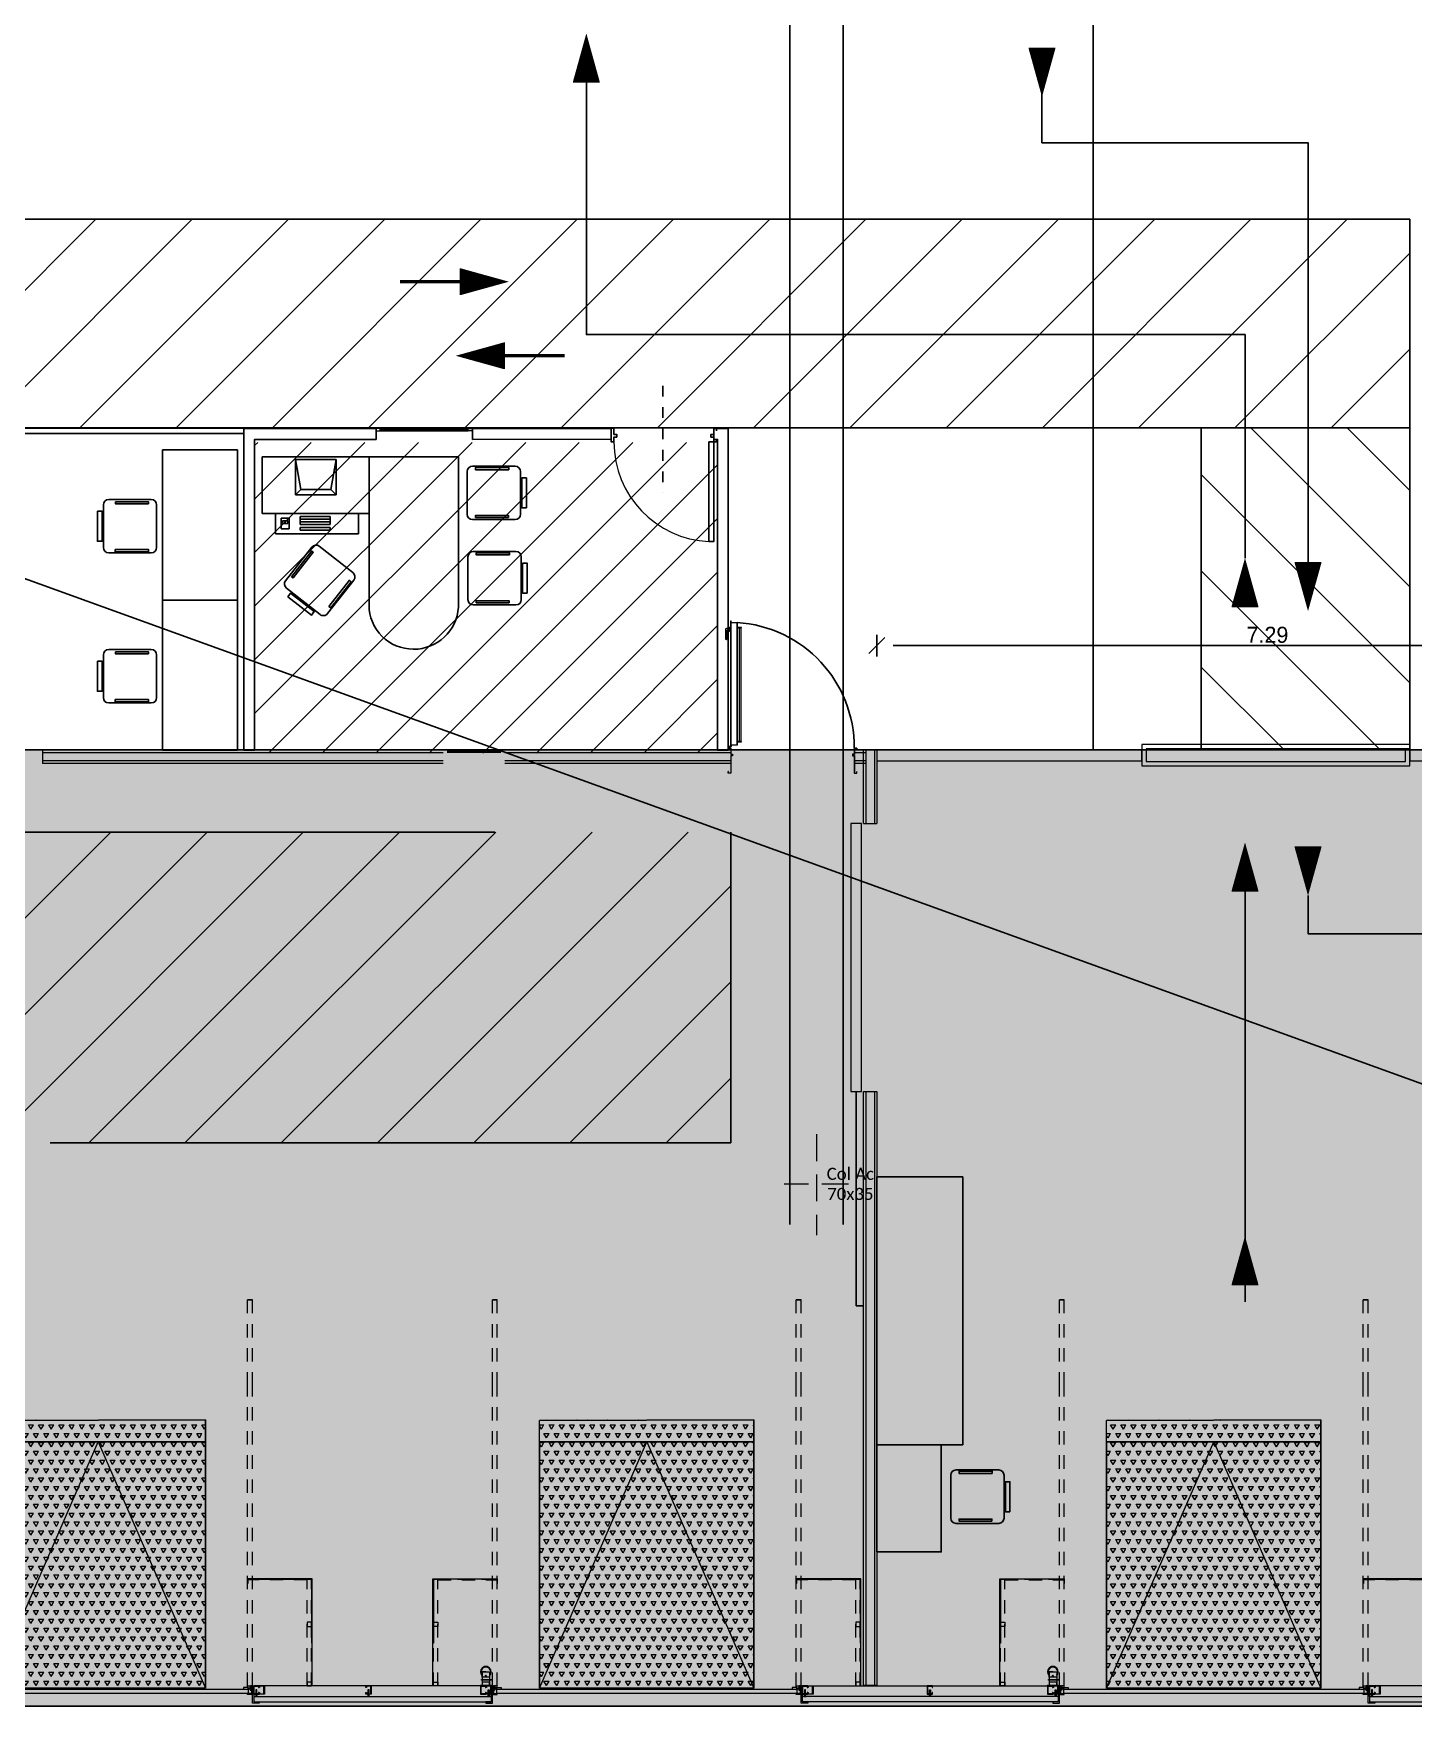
# Model space of a CAD drawing. Header units: millimetres. Extents: x 14 to 290, y 66 to 213.
# Drawn here: x 118.75 to 131.63, y 167.25 to 182.87 of the extents above; entities that cross this region are included whole.
import ezdxf

# ---------------------------------------------------------------- set-up
doc = ezdxf.new("R2010")
doc.units = ezdxf.units.MM
for name, pattern in [('HIDDEN', [9.525, 6.35, -3.175]), ('IRI-OCASA-Layout R 9$0$HIDDEN', [0.375, 0.25, -0.125]), ('OCASA_TODAS_r08$0$HIDDEN', [0.375, 0.25, -0.125]), ('PIR13A-P-XREF-01-Apoyo$0$DASHDOT2', [12.7, 6.35, -3.175, 0, -3.175])]:
    doc.linetypes.add(name, pattern=pattern)
for name, color, linetype, lineweight in [('Durlock', 252, 'Continuous', 50), ('IRI-OCASA-Layout R 9$0$CERRAMIENTO CHAPA', 252, 'Continuous', 9), ('IRI-OCASA-Layout R 9$0$OCA_Mamparas', 252, 'Continuous', 15), ('OCASA-Flujo IN', 251, 'Continuous', 20), ('OCASA-Flujo OUT', 251, 'Continuous', 20), ('OCASA_TODAS_r08$0$ca-hoja', 252, 'Continuous', 20), ('OCASA_TODAS_r08$0$CARP-BARRIDO', 252, 'Continuous', 15), ('OCASA_TODAS_r08$0$CARP-HERRAJES', 252, 'Continuous', 15), ('OCASA_TODAS_r08$0$CARP-HOJA', 252, 'Continuous', 20), ('OCASA_TODAS_r08$0$CARP-MARCO', 252, 'Continuous', 20), ('OCASA_TODAS_r08$0$CARPINTERIA', 252, 'Continuous', 15), ('OCASA_TODAS_r08$0$CERRAMIENTO CHAPA', 252, 'Continuous', 20), ('OCASA_TODAS_r08$0$COLUMNAS ACERO', 252, 'Continuous', 20), ('OCASA_TODAS_r08$0$DESCRIP COLUMNAS', 252, 'Continuous', 20), ('OCASA_TODAS_r08$0$EJES COL FE', 252, 'Continuous', 20), ('OCASA_TODAS_r08$0$PERFILES 80 X 50', 252, 'Continuous', 20), ('OCASA_TODAS_r08$0$TABIQUES PLACAS YESO', 251, 'Continuous', 20), ('OCASA_TODAS_r08$0$Vista 1', 251, 'Continuous', 15), ('PIR13A-P-XREF-01-Apoyo$0$10-EJES-CARP', 251, 'PIR13A-P-XREF-01-Apoyo$0$DASHDOT2', 25), ('PIR13A-P-XREF-01-Apoyo$0$20-CARPINTERIAS BATIENTE', 251, 'Continuous', 9)]:
    doc.layers.add(name, color=color, linetype=linetype, lineweight=lineweight)
doc.layers.add('IRI-OCASA-Layout R 9$0$OCA_Mobiliario', color=252, linetype='Continuous')
doc.layers.add('IRI-OCASA-Layout R 9$0$OCA_Rejas', color=252, linetype='IRI-OCASA-Layout R 9$0$HIDDEN')
doc.styles.add('OCASA_TODAS_r08$0$Standard', font='txt')
doc.dimstyles.new('OCASA_TODAS_r08$0$COTAS-100', dxfattribs={"dimtxt": 0.15, "dimasz": 0.15, "dimexe": 0.1, "dimexo": 0.0625, "dimgap": 0.025, "dimtad": 1, "dimzin": 1, "dimdsep": 46, "dimtxsty": 'OCASA_TODAS_r08$0$Standard', "dimblk": 'OCASA_TODAS_r08$0$_OBLIQUE', "dimcen": 0.12, "dimdle": 0.1, "dimclrd": 252, "dimclre": 252, "dimclrt": 7, "dimaunit": 1, "dimadec": 5, "dimazin": 0, "dimtfac": 1, "dimtix": 1, "dimtmove": 2, "dimatfit": 3, "dimldrblk": 'OCASA_TODAS_r08$0$_OBLIQUE', "dimfxl": 1.25, "dimfxlon": 1, "dimlwd": -1, "dimarcsym": 0})

# ---------------------------------------------------------------- blocks, each defined once
blk = doc.blocks.new('OCASA_TODAS_r08$0$porton_1')
at = {"layer": 'OCASA_TODAS_r08$0$Vista 1'}
h = blk.add_hatch(dxfattribs=at)
h.set_pattern_fill('TRIANG', color=256, scale=0.01, style=0)
h.paths.add_polyline_path([(3.173, 0.127), (3.173, 2.627), (2.173, 2.629)], flags=17)
h.paths.add_polyline_path([(3.173, 0.127), (2.173, 2.629), (1.173, 0.127)])
h.paths.add_polyline_path([(2.173, 2.629), (1.173, 2.631), (1.173, 0.127)])
for points in [[(0.177, 0.548), (0.177, 1.149), (0.777, 1.149)], [(0.777, 1.149), (0.777, 1.144), (0.182, 1.144), (0.182, 0.548), (0.177, 0.548), (0.177, 1.149)], [(0.177, 0.151), (0.177, 1.149)], [(0.777, 1.144), (0.777, 1.104)], [(4.169, 0.548), (4.169, 1.149), (3.569, 1.149)], [(3.569, 1.149), (3.569, 1.144), (4.164, 1.144), (4.164, 0.548), (4.169, 0.548), (4.169, 1.149)], [(3.569, 1.144), (3.569, 1.104)], [(4.169, 0.151), (4.169, 1.149)], [(0.722, 0.154), (0.622, 0.154), (0.622, 0.158), (0.722, 0.158), (0.722, 0.154)], [(0.672, 0.281), (0.636, 0.281), (0.636, 0.208)], [(0.636, 0.204), (0.636, 0.158)], [(0.672, 0.281), (0.707, 0.281), (0.707, 0.208)], [(0.707, 0.204), (0.707, 0.158)], [(0.732, 0.151), (0.732, 0.069), (0.778, 0.069)], [(0.742, 0.151), (0.732, 0.151)], [(0.742, 0.151), (0.752, 0.151), (0.752, 0.143), (0.742, 0.143)], [(0.742, 0.143), (0.742, 0.079), (0.778, 0.079)], [(0.773, 0.132), (0.755, 0.132)], [(0.773, 0.122), (0.755, 0.122)], [(0.773, 0.119), (0.773, 0.136), (0.815, 0.136), (0.815, 0.119)], [(0.773, 0.119), (3.573, 0.119), (3.573, 0.079), (0.773, 0.079), (0.773, 0.119)], [(0.778, 0.069), (0.778, 0.079)], [(3.573, 0.119), (3.573, 0.136), (3.53, 0.136), (3.53, 0.119)], [(3.573, 0.119), (3.573, 0.136), (3.53, 0.136), (3.53, 0.119)], [(3.614, 0.151), (3.614, 0.069), (3.567, 0.069)], [(3.614, 0.151), (3.614, 0.069), (3.567, 0.069)], [(3.604, 0.143), (3.604, 0.079), (3.567, 0.079)], [(3.604, 0.143), (3.604, 0.079), (3.567, 0.079)], [(3.567, 0.069), (3.567, 0.079)], [(3.567, 0.069), (3.567, 0.079)], [(3.573, 0.132), (3.591, 0.132)], [(3.573, 0.132), (3.591, 0.132)], [(3.573, 0.122), (3.591, 0.122)], [(3.573, 0.122), (3.591, 0.122)], [(3.604, 0.151), (3.594, 0.151), (3.594, 0.143), (3.604, 0.143)], [(3.604, 0.151), (3.594, 0.151), (3.594, 0.143), (3.604, 0.143)], [(3.604, 0.151), (3.614, 0.151)], [(3.604, 0.151), (3.614, 0.151)]]:
    blk.add_lwpolyline(points)
at = {"linetype": 'OCASA_TODAS_r08$0$HIDDEN', "ltscale": 0.5}
for points in [[(0.182, 0.151), (0.182, 1.144), (0.777, 1.144)], [(0.222, 0.151), (0.222, 1.139), (0.777, 1.139)], [(4.164, 0.151), (4.164, 1.144), (3.569, 1.144)], [(4.124, 0.151), (4.124, 1.139), (3.569, 1.139)], [(0.778, 0.136), (0.778, 0.151), (0.752, 0.151)], [(3.567, 0.136), (3.567, 0.151), (3.594, 0.151)]]:
    blk.add_lwpolyline(points, dxfattribs=at)
for points in [[(0.182, 0.744), (0.222, 0.744), (0.222, 0.704), (0.182, 0.704)], [(4.164, 0.744), (4.124, 0.744), (4.124, 0.704), (4.164, 0.704)], [(0.222, 0.151), (0.182, 0.151), (0.182, 0.186), (0.222, 0.186)], [(0.636, 0.281), (0.707, 0.281), (0.707, 0.23), (0.636, 0.23)], [(0.636, 0.158), (0.707, 0.158), (0.707, 0.186), (0.636, 0.186)], [(4.124, 0.151), (4.164, 0.151), (4.164, 0.186), (4.124, 0.186)], [(0.755, 0.111), (0.742, 0.111), (0.742, 0.143), (0.755, 0.143)], [(3.591, 0.111), (3.604, 0.111), (3.604, 0.143), (3.591, 0.143)], [(3.591, 0.111), (3.604, 0.111), (3.604, 0.143), (3.591, 0.143)]]:
    blk.add_lwpolyline(points, close=True)
at = {"elevation": 0}
blk.add_lwpolyline([(0.657, 0.329), (0.657, 0.334), (0.686, 0.334), (0.686, 0.329)], dxfattribs=at)
blk.add_lwpolyline([(0.631, 0.208), (0.723, 0.208), (0.723, 0.204), (0.631, 0.204)], close=True, dxfattribs=at)
blk.add_circle((0.672, 0.244, 0), 0.00521)
for radius, start, end in [(0.0497, 315.4493, 224.5507), (0.0447, 322.4022, 217.5978)]:
    blk.add_arc((0.672, 0.281), radius, start, end)
at = {"layer": 'OCASA_TODAS_r08$0$PERFILES 80 X 50'}
for points in [[(0.667, 0.135), (0.672, 0.135), (0.672, 0.151), (0.622, 0.151), (0.622, 0.071), (0.672, 0.071), (0.672, 0.087), (0.667, 0.087), (0.667, 0.076), (0.627, 0.076), (0.627, 0.146), (0.667, 0.146), (0.667, 0.135)], [(0.677, 0.135), (0.672, 0.135), (0.672, 0.151), (0.722, 0.151), (0.722, 0.071), (0.672, 0.071), (0.672, 0.087), (0.677, 0.087), (0.677, 0.076), (0.717, 0.076), (0.717, 0.146), (0.677, 0.146), (0.677, 0.135)], [(0.672, 0), (0.672, -0.01), (0.732, -0.01), (0.732, 0.151), (0.722, 0.151), (0.722, 0), (0.672, 0)], [(3.674, 0), (3.674, -0.01), (3.614, -0.01), (3.614, 0.151), (3.624, 0.151), (3.624, 0), (3.674, 0)], [(3.669, 0.135), (3.674, 0.135), (3.674, 0.151), (3.624, 0.151), (3.624, 0.071), (3.674, 0.071), (3.674, 0.087), (3.669, 0.087), (3.669, 0.076), (3.629, 0.076), (3.629, 0.146), (3.669, 0.146), (3.669, 0.135)], [(3.679, 0.135), (3.674, 0.135), (3.674, 0.151), (3.724, 0.151), (3.724, 0.071), (3.674, 0.071), (3.674, 0.087), (3.679, 0.087), (3.679, 0.076), (3.719, 0.076), (3.719, 0.146), (3.679, 0.146), (3.679, 0.135)]]:
    blk.add_lwpolyline(points, dxfattribs=at)
for points in [[(0.687, 0.055), (0.707, 0.055), (0.707, 0.05), (0.687, 0.05)], [(0.692, 0.112), (0.702, 0.112), (0.702, 0.055), (0.692, 0.055)], [(3.659, 0.055), (3.639, 0.055), (3.639, 0.05), (3.659, 0.05)], [(3.654, 0.112), (3.644, 0.112), (3.644, 0.055), (3.654, 0.055)]]:
    blk.add_lwpolyline(points, close=True, dxfattribs=at)
at = {"layer": 'OCASA_TODAS_r08$0$TABIQUES PLACAS YESO'}
for p, q in [((1.173, 0.127), (2.173, 2.427)), ((2.173, 2.427), (3.173, 0.127))]:
    blk.add_line(p, q, dxfattribs=at)
for points in [[(1.173, 2.427), (3.173, 2.427), (3.173, 0.127), (1.173, 0.127)], [(3.173, 0.127), (3.173, 2.427), (1.173, 2.427), (1.173, 0.127)]]:
    blk.add_lwpolyline(points, close=True, dxfattribs=at)
at = {"layer": 'OCASA_TODAS_r08$0$Vista 1', "linetype": 'OCASA_TODAS_r08$0$HIDDEN', "ltscale": 0.5}
for points in [[(0.778, 0.151), (0.778, 2.951), (0.778, 3.751), (0.732, 3.751)], [(0.732, 0.151), (0.732, 2.951), (0.732, 3.751), (0.778, 3.751)], [(3.567, 0.151), (3.567, 2.951), (3.567, 3.751), (3.614, 3.751)], [(3.614, 0.151), (3.614, 2.951), (3.614, 3.751), (3.567, 3.751)]]:
    blk.add_lwpolyline(points, dxfattribs=at)
at = {"layer": 'OCASA_TODAS_r08$0$Vista 1'}
for points in [[(3.173, 0.127), (3.173, 2.631), (1.173, 2.627)], [(1.173, 0.127), (1.173, 2.627)], [(3.173, 0.127), (3.173, 2.631)], [(3.173, 0.127), (3.173, 2.427), (1.173, 2.427)]]:
    blk.add_lwpolyline(points, dxfattribs=at)
blk.add_lwpolyline([(3.173, 2.631), (3.173, 2.427), (1.173, 2.427), (1.173, 2.627)], close=True, dxfattribs=at)
blk = doc.blocks.new('OCASA_TODAS_r08$0$COL ACERO 75 X 50')
at = {"layer": 'OCASA_TODAS_r08$0$EJES COL FE', "color": 252, "linetype": 'OCASA_TODAS_r08$0$HIDDEN'}
for p, q in [((104.763401, -684.220664, -0.572955), (104.763401, -683.620664, -0.572955)), ((105.229249, -683.920664, -0.572955), (104.288401, -683.920664, -0.572955))]:
    blk.add_line(p, q, dxfattribs=at)
at = {"layer": 'OCASA_TODAS_r08$0$DESCRIP COLUMNAS', "insert": (104.916559, -683.868448, -0.372955), "char_height": 0.1125, "attachment_point": 1, "rotation": 270, "style": 'OCASA_TODAS_r08$0$Standard'}
blk.add_mtext_dynamic_manual_height_columns('\\pxqc;{\\fCalibri Light|b0|i0|c0|p34;Col Ac \\P70x35}', width=0.737699, gutter_width=12.5, heights=[0], dxfattribs=at)
blk = doc.blocks.new('IRI-OCASA-Layout R 9$0$OCA_mesa de trabajo')
at = {"color": 253}
blk.add_lwpolyline([(0, 2.5), (0.8, 2.5), (0.8, 0), (0, 0)], close=True, dxfattribs=at)
blk = doc.blocks.new('IRI-OCASA-Layout R 9$0$OCA_SILLA')
at = {"linetype": 'Continuous'}
for p, q in [((0.1049, 0.4983), (0.5023, 0.4983)), ((0.0549, 0.05), (0.0549, 0.4483)), ((0.5523, 0.4483), (0.5523, 0.05)), ((0.5023, 0), (0.1049, 0))]:
    blk.add_line(p, q, dxfattribs=at)
for points in [[(0.1654, 0.4663), (0.1654, 0.4876), (0.4749, 0.4876), (0.4749, 0.4663)], [(0, 0.1087), (0, 0.3889), (0.0427, 0.3889), (0.0427, 0.1087)], [(0.1681, 0.0207), (0.1681, 0.0394), (0.4749, 0.0394), (0.4749, 0.0207)]]:
    blk.add_lwpolyline(points, close=True, dxfattribs=at)
for centre, start, end in [((0.1049, 0.4483), 90, 180), ((0.5023, 0.4483), 0, 90), ((0.1049, 0.05), 180, 270), ((0.5023, 0.05), 270, 0)]:
    blk.add_arc(centre, 0.05, start, end, dxfattribs=at)
blk = doc.blocks.new('IRI-OCASA-Layout R 9$0$OCA_mesa 1x0.60')
at = {"color": 253}
blk.add_lwpolyline([(0, 1), (-0.6, 1), (-0.6, 0), (0, 0)], close=True, dxfattribs=at)
blk.add_blockref('IRI-OCASA-Layout R 9$0$OCA_SILLA', (-1.240741, 0.266987), dxfattribs=at)
blk = doc.blocks.new('IRI-OCASA-Layout R 9$0$OCA_puesto gerente')
at = {"color": 253}
for p, q in [((0, 2.4735), (0, 1.4745)), ((0.5292, 2.4735), (0, 2.4735)), ((0.5292, 1.4745), (0.5292, 2.4735)), ((0.5292, 2.34927), (0.719485, 2.34927)), ((0.719485, 2.34927), (0.719485, 1.572094)), ((0.572581, 2.220396), (0.572581, 2.296596)), ((0.572581, 2.296596), (0.674181, 2.296596)), ((0.674181, 2.220396), (0.572581, 2.220396)), ((0.597981, 2.233096), (0.597981, 2.283896)), ((0.597981, 2.283896), (0.623381, 2.283896)), ((0.597981, 2.258496), (0.623381, 2.258496)), ((0.623381, 2.233096), (0.597981, 2.233096)), ((0.623381, 2.283896), (0.623381, 2.233096)), ((0.674181, 2.296596), (0.674181, 2.220396)), ((0.843753, 2.009432), (1.156759, 2.254286)), ((1.226948, 2.245711), (1.472357, 1.931996)), ((0.026144, 2.161848), (0.026144, 1.780848)), ((0.305545, 2.111048), (0.026144, 2.161848)), ((0.356345, 2.161848), (0.026144, 2.161848)), ((0.356345, 2.161848), (0.305545, 2.111048)), ((0.305545, 1.831648), (0.305545, 2.111048)), ((0.356345, 1.780848), (0.356345, 2.161848)), ((0.55734, 2.116405), (0.63354, 2.116405)), ((0.55734, 1.837005), (0.55734, 2.116405)), ((0.58274, 1.837005), (0.58274, 2.116405)), ((0.60814, 2.116405), (0.60814, 1.837005)), ((0.63354, 2.116405), (0.63354, 1.837005)), ((0.65894, 2.116405), (0.68434, 2.116405)), ((0.65894, 1.837005), (0.65894, 2.116405)), ((0.68434, 2.116405), (0.68434, 1.837005)), ((1.080587, 1.625528), (0.835178, 1.939243)), ((0.026144, 1.780848), (0.305545, 1.831648)), ((0.026144, 1.780848), (0.356345, 1.780848)), ((0.305545, 1.831648), (0.356345, 1.780848)), ((0.63354, 1.837005), (0.55734, 1.837005)), ((0.68434, 1.837005), (0.65894, 1.837005)), ((1.463782, 1.861807), (1.150775, 1.616953)), ((0.5292, 1.572094), (0.719485, 1.572094)), ((0, 1.4745), (0.5292, 1.4745)), ((1.3836, 1.4745), (0, 1.4745)), ((0, 1.4745), (0, 0.6411)), ((1.7952, 1.059702), (1.7952, 1.063102)), ((0, 0.6411), (1.404391, 0.6411)), ((0.08873, 0.111689), (0.08873, 0.509089)), ((0.13873, 0.559089), (0.53703, 0.559089)), ((0.58703, 0.509089), (0.58703, 0.111689)), ((0.884856, 0.1049), (0.884856, 0.5023)), ((0.934856, 0.5523), (1.333156, 0.5523)), ((1.383156, 0.5023), (1.383156, 0.1049)), ((0.53703, 0.061689), (0.13873, 0.061689)), ((1.333156, 0.0549), (0.934856, 0.0549))]:
    blk.add_line(p, q, dxfattribs=at)
for points in [[(1.119735, 2.199042), (1.131257, 2.184313), (0.88961, 1.995281), (0.878088, 2.01001)], [(1.306357, 2.233303), (1.478999, 2.012608), (1.445367, 1.986298), (1.272725, 2.206994)], [(1.396414, 1.849735), (1.409537, 1.832958), (1.165764, 1.642263), (1.15264, 1.659039)], [(0.12073, 0.172189), (0.09943, 0.172189), (0.09943, 0.481689), (0.12073, 0.481689)], [(0.56633, 0.174889), (0.54763, 0.174889), (0.54763, 0.481689), (0.56633, 0.481689)], [(0.916856, 0.1654), (0.895556, 0.1654), (0.895556, 0.4749), (0.916856, 0.4749)], [(1.362456, 0.1681), (1.343756, 0.1681), (1.343756, 0.4749), (1.362456, 0.4749)], [(0.47833, 0.006789), (0.19813, 0.006789), (0.19813, 0.049489), (0.47833, 0.049489)], [(1.274456, 0), (0.994256, 0), (0.994256, 0.0427), (1.274456, 0.0427)]]:
    blk.add_lwpolyline(points, close=True, dxfattribs=at)
for centre, radius, start, end in [((1.187566, 2.214904), 0.05, 38.034833, 128.034833), ((0.87456, 1.97005), 0.05, 128.034833, 218.034833), ((1.432975, 1.901189), 0.05, 308.034833, 38.034833), ((1.119968, 1.656335), 0.05, 218.034833, 308.034833), ((1.386346, 1.065648), 0.408861, 359.643216, 90.384836), ((1.374057, 1.062211), 0.422202, 274.120115, 359.595756), ((0.13873, 0.509089), 0.05, 90, 180), ((0.53703, 0.509089), 0.05, 0, 90), ((0.934856, 0.5023), 0.05, 90, 180), ((1.333156, 0.5023), 0.05, 0, 90), ((0.13873, 0.111689), 0.05, 180, 270), ((0.53703, 0.111689), 0.05, 270, 0), ((0.934856, 0.1049), 0.05, 180, 270), ((1.333156, 0.1049), 0.05, 270, 0)]:
    blk.add_arc(centre, radius, start, end, dxfattribs=at)
blk = doc.blocks.new('OCASA_TODAS_r08$0$SE 20')
at = {"layer": 'OCASA_TODAS_r08$0$CARP-BARRIDO', "lineweight": -3}
blk.add_arc((-32.41539, -19.636195), 1.16501, 179.476971, 266.48031, dxfattribs=at)
at = {"layer": 'OCASA_TODAS_r08$0$CARP-HERRAJES'}
for p, q in [((-32.486912, -19.685538), (-32.527067, -19.685538)), ((-32.527067, -19.690098), (-32.486912, -19.690098)), ((-32.525375, -19.690098), (-32.525375, -20.748793)), ((-32.505688, -20.748793), (-32.505688, -19.690098)), ((-32.486912, -20.748793), (-32.527067, -20.748793)), ((-32.527067, -20.753354), (-32.486912, -20.753354)), ((-32.417912, -20.717998), (-32.426912, -20.717998)), ((-32.426912, -20.752998), (-32.417912, -20.752998)), ((-32.414912, -20.749998), (-32.414912, -20.720998)), ((-32.414912, -20.728073), (-32.396912, -20.728073)), ((-32.414912, -20.742073), (-32.387912, -20.742073)), ((-32.391912, -20.723073), (-32.391912, -20.643073)), ((-32.388912, -20.640073), (-32.387912, -20.640073)), ((-32.377912, -20.732073), (-32.377912, -20.650073))]:
    blk.add_line(p, q, dxfattribs=at)
for centre, radius, start, end in [((-32.527067, -19.687818), 0.00228, 90, 270), ((-32.527067, -20.751073), 0.00228, 90, 270), ((-32.417912, -20.720998), 0.003, 0, 90), ((-32.417912, -20.749998), 0.003, 270, 0), ((-32.396912, -20.723073), 0.005, 270, 0), ((-32.388912, -20.643073), 0.003, 90, 180), ((-32.387912, -20.650073), 0.01, 0, 90), ((-32.387912, -20.732073), 0.01, 270, 0)]:
    blk.add_arc(centre, radius, start, end, dxfattribs=at)
at = {"layer": 'OCASA_TODAS_r08$0$CARP-HOJA'}
for p, q in [((-32.486912, -20.799008), (-32.486912, -19.654008)), ((-32.486912, -19.654008), (-32.431912, -19.654008)), ((-32.485712, -19.812314), (-32.485712, -19.655208)), ((-32.485712, -19.655208), (-32.430712, -19.655208)), ((-32.431912, -19.654008), (-32.431912, -19.641508)), ((-32.430712, -19.641508), (-32.430712, -19.655208)), ((-32.428112, -19.797314), (-32.428112, -19.641508)), ((-32.426912, -20.811508), (-32.426912, -19.641508)), ((-32.485712, -20.797808), (-32.485712, -19.812314)), ((-32.428112, -20.811508), (-32.428112, -19.797314)), ((-32.431912, -20.799008), (-32.486912, -20.799008)), ((-32.430712, -20.797808), (-32.485712, -20.797808)), ((-32.431912, -20.799008), (-32.431912, -20.811508)), ((-32.430712, -20.797808), (-32.430712, -20.811508))]:
    blk.add_line(p, q, dxfattribs=at)
for centre, radius, start, end in [((-32.429412, -19.641508), 0.0025, 0, 180), ((-32.429412, -19.641508), 0.0013, 0, 180), ((-32.429412, -20.811508), 0.0025, 180, 0), ((-32.429412, -20.811508), 0.0013, 180, 0)]:
    blk.add_arc(centre, radius, start, end, dxfattribs=at)
at = {"layer": 'OCASA_TODAS_r08$0$CARP-MARCO'}
for p, q in [((-33.580351, -19.39236), (-33.605351, -19.39236)), ((-33.605351, -19.39236), (-33.605351, -19.40736)), ((-33.605351, -19.39236), (-33.605351, -19.40896)), ((-33.603751, -19.40896), (-33.605351, -19.40896)), ((-33.581951, -19.39396), (-33.603751, -19.39396)), ((-33.603751, -19.39396), (-33.603751, -19.40736)), ((-33.603751, -19.39396), (-33.603751, -19.40896)), ((-33.581951, -19.55716), (-33.581951, -19.39396)), ((-33.580351, -19.55556), (-33.580351, -19.39236)), ((-32.430351, -19.55556), (-32.430351, -19.39236)), ((-32.430351, -19.39236), (-32.405351, -19.39236)), ((-32.428751, -19.55716), (-32.428751, -19.39396)), ((-32.428751, -19.39396), (-32.406951, -19.39396)), ((-32.406951, -19.39396), (-32.406951, -19.40736)), ((-32.406951, -19.39396), (-32.406951, -19.40896)), ((-32.406951, -19.40896), (-32.405351, -19.40896)), ((-32.405351, -19.39236), (-32.405351, -19.40736)), ((-32.405351, -19.39236), (-32.405351, -19.40896)), ((-33.605351, -19.62556), (-33.605351, -19.60896)), ((-33.603751, -19.60896), (-33.605351, -19.60896)), ((-33.605351, -19.62556), (-33.605351, -19.61056)), ((-33.605351, -19.62556), (-33.580351, -19.62556)), ((-33.603751, -19.62396), (-33.603751, -19.60896)), ((-33.603751, -19.62396), (-33.603751, -19.61056)), ((-33.603751, -19.62396), (-33.581951, -19.62396)), ((-33.566951, -19.55716), (-33.581951, -19.55716)), ((-33.581951, -19.62396), (-33.581951, -19.56896)), ((-33.581951, -19.56896), (-33.566951, -19.56896)), ((-33.565351, -19.55556), (-33.580351, -19.55556)), ((-33.580351, -19.62556), (-33.580351, -19.57056)), ((-33.580351, -19.57056), (-33.565351, -19.57056)), ((-33.566951, -19.56896), (-33.566951, -19.55716)), ((-33.565351, -19.57056), (-33.565351, -19.55556)), ((-32.445351, -19.57056), (-32.445351, -19.55556)), ((-32.445351, -19.55556), (-32.430351, -19.55556)), ((-32.430351, -19.57056), (-32.445351, -19.57056)), ((-32.443751, -19.56896), (-32.443751, -19.55716)), ((-32.443751, -19.55716), (-32.428751, -19.55716)), ((-32.428751, -19.56896), (-32.443751, -19.56896)), ((-32.430351, -19.62556), (-32.430351, -19.57056)), ((-32.405351, -19.62556), (-32.430351, -19.62556)), ((-32.428751, -19.62396), (-32.428751, -19.56896)), ((-32.406951, -19.62396), (-32.428751, -19.62396)), ((-32.417071, -19.643831), (-32.426912, -19.652463)), ((-32.420656, -19.644065), (-32.426912, -19.649632)), ((-32.415351, -19.632235), (-32.415351, -19.62556)), ((-32.415351, -19.633663), (-32.415351, -19.62556)), ((-32.413351, -19.637069), (-32.413351, -19.62556)), ((-32.406951, -19.62396), (-32.406951, -19.60896)), ((-32.406951, -19.60896), (-32.405351, -19.60896)), ((-32.406951, -19.62396), (-32.406951, -19.61056)), ((-32.405351, -19.62556), (-32.405351, -19.60896)), ((-32.405351, -19.62556), (-32.405351, -19.61056))]:
    blk.add_line(p, q, dxfattribs=at)
blk.add_circle((-32.419237, -19.638235), 0.006, dxfattribs=at)
blk = doc.blocks.new('OCASA_TODAS_r08$0$_OBLIQUE')
at = {"color": 0, "linetype": 'ByBlock'}
blk.add_line((-0.5, -0.5), (0.5, 0.5), dxfattribs=at)
blk = doc.blocks.new('*D85')
at = {"layer": 'Defpoints', "color": 0}
for p in [(133.908565, 177.154575), (126.622346, 176.080765), (133.908565, 175.79997)]:
    blk.add_point(p, dxfattribs=at)
at = {"layer": 'IRI-OCASA-Layout R 9$0$OCA_Mobiliario', "color": 252, "lineweight": -2}
for p, q in [((126.622346, 177.054575), (126.622346, 177.254575)), ((133.908565, 177.054575), (133.908565, 177.254575))]:
    blk.add_line(p, q, dxfattribs=at)
at = {"layer": 'IRI-OCASA-Layout R 9$0$OCA_Mobiliario', "color": 252}
blk.add_line((126.772346, 177.154575), (133.758565, 177.154575), dxfattribs=at)
at = {"layer": 'IRI-OCASA-Layout R 9$0$OCA_Mobiliario', "color": 252, "xscale": 0.15, "yscale": 0.15, "zscale": 0.15, "rotation": 180}
blk.add_blockref('OCASA_TODAS_r08$0$_OBLIQUE', (126.622346, 177.154575), dxfattribs=at)
at = {"layer": 'IRI-OCASA-Layout R 9$0$OCA_Mobiliario', "color": 252, "xscale": 0.15, "yscale": 0.15, "zscale": 0.15}
blk.add_blockref('OCASA_TODAS_r08$0$_OBLIQUE', (133.908565, 177.154575), dxfattribs=at)
at = {"layer": 'IRI-OCASA-Layout R 9$0$OCA_Mobiliario', "color": 7, "insert": (130.265456, 177.254575), "char_height": 0.15, "attachment_point": 5, "style": 'OCASA_TODAS_r08$0$Standard'}
blk.add_mtext('7.29', dxfattribs=at)
blk = doc.blocks.new('*U90')
blk.add_lwpolyline([(25, 10), (25, 940), (70, 940), (70, 10)], close=True)
for points in [[(0, -15), (0, 10), (25, 10), (25, -35), (50, -35), (50, -60), (25, -60), (25, -120), (0, -120), (0, -95)], [(980, -15), (980, 10), (955, 10), (955, -35), (930, -35), (930, -60), (955, -60), (955, -120), (980, -120), (980, -95)]]:
    blk.add_lwpolyline(points)
at = {"layer": 'PIR13A-P-XREF-01-Apoyo$0$10-EJES-CARP', "ltscale": 0.25}
blk.add_line((500, -515), (500, 485), dxfattribs=at)
at = {"layer": 'PIR13A-P-XREF-01-Apoyo$0$20-CARPINTERIAS BATIENTE'}
blk.add_arc((24.519, 9.819), 931, 0, 87.284973, dxfattribs=at)
blk = doc.blocks.new('V5d_2')
at = {"layer": 'OCASA_TODAS_r08$0$ca-hoja', "color": 1}
for points in [[(-0.04, 0.013215), (-0.86, 0.013215)], [(-0.04, 0.005963), (-0.86, 0.005963)]]:
    blk.add_lwpolyline(points, dxfattribs=at)
at = {"layer": 'OCASA_TODAS_r08$0$CARP-MARCO', "color": 1}
for points in [[(-0.86, 0.02), (-0.9, 0.02), (-0.9, 0), (-0.86, 0)], [(-0.04, 0.02), (0, 0.02), (0, 0), (-0.04, 0)]]:
    blk.add_lwpolyline(points, close=True, dxfattribs=at)
at = {"layer": 'OCASA_TODAS_r08$0$CARPINTERIA'}
for points in [[(-0.86, 0.02), (-0.04, 0.02)], [(-0.86, 0), (-0.04, 0)]]:
    blk.add_lwpolyline(points, dxfattribs=at)

msp = doc.modelspace()

# ---------------------------------------------------------------- hatches: boundary and pattern name
at = {"true_color": 0xff38ff}
h = msp.add_hatch(color=6, dxfattribs=at)
h.dxf.hatch_style = 1
h.paths.add_polyline_path([(32.979, 168.621), (32.979, 163.898), (30.428, 163.898), (30.328, 163.898), (30.417, 149.692), (31.572, 149.692), (31.572, 149.692), (31.583, 144.001), (82.186, 144.001), (82.186, 148.079), (89.394, 148.091), (89.394, 167.26), (133.706, 167.26), (133.706, 176.182), (78.008, 176.182), (78.008, 171.449), (62.058, 171.472), (62.058, 168.253), (53.928, 168.253), (53.928, 171.452), (48.355, 171.452), (48.355, 169.7), (46.328, 169.7), (46.328, 168.621)])
at = {"linetype": 'HIDDEN'}
h = msp.add_hatch(dxfattribs=at)
h.set_pattern_fill('LINE', color=251, scale=0.2, angle=45)
h.set_pattern_definition([(45, (70.09296, 48.8034), (-0.4490128, 0.4490128), [])])
h.paths.add_polyline_path([(78.606, 175.415), (125.26, 175.415), (125.26, 172.515), (78.606, 172.515)])
at = {"layer": 'IRI-OCASA-Layout R 9$0$OCA_Mobiliario'}
h = msp.add_hatch(dxfattribs=at)
h.set_pattern_fill('LINE', color=256, scale=0.2, angle=225)
h.set_pattern_definition([(225, (207.55557, 305.273), (0.4490128, -0.4490128), [])])
h.paths.add_polyline_path([(131.593, 179.186), (111.917, 179.186), (111.917, 181.132), (131.593, 181.132)])
h = msp.add_hatch(dxfattribs=at)
h.set_pattern_fill('LINE', color=256, scale=0.2, angle=135)
h.set_pattern_definition([(135, (255.73494, 101.15674), (-0.4490128, -0.4490128), [])])
h.paths.add_polyline_path([(129.648, 176.192), (129.648, 179.186), (131.593, 179.186), (131.593, 176.192)])
h = msp.add_hatch(dxfattribs=at)
h.set_pattern_fill('JIS_WOOD', color=256, scale=0.5)
h.set_pattern_definition([(45, (29.17193, -169.12212), (-0.25, 0.25), [])])
h.paths.add_polyline_path([(120.816, 176.152), (125.135, 176.152), (125.135, 179.051), (120.816, 179.051)])

# ---------------------------------------------------------------- linework, layer by layer
at = {"color": 251, "linetype": 'HIDDEN', "elevation": 0}
msp.add_lwpolyline([(78.606, 175.415), (125.26, 175.415), (125.26, 172.515), (78.606, 172.515)], close=True, dxfattribs=at)
at = {"layer": 'Defpoints', "color": 6}
msp.add_lwpolyline([(89.394, 167.26), (133.706, 167.26), (133.706, 176.182), (78.008, 176.182)], dxfattribs=at)
at = {"layer": 'Durlock', "elevation": 0}
msp.add_lwpolyline([(123.112, 176.167), (122.614, 176.166)], dxfattribs=at)
at = {"layer": 'IRI-OCASA-Layout R 9$0$CERRAMIENTO CHAPA'}
for p, q in [((122.574, 176.182, 0), (118.798, 176.182, 0)), ((118.838, 176.182, 0), (118.838, 176.054, 0)), ((122.574, 176.155, 0), (118.838, 176.155, 0)), ((122.574, 176.081, 0), (118.838, 176.081, 0)), ((122.574, 176.081, 0), (118.838, 176.081, 0)), ((122.574, 176.054, 0), (118.838, 176.054, 0)), ((122.574, 176.054, 0), (118.838, 176.054, 0)), ((125.26, 176.182, 0), (123.152, 176.182, 0)), ((125.26, 176.155, 0), (123.152, 176.155, 0)), ((125.26, 176.081, 0), (123.152, 176.081, 0)), ((125.26, 176.081, 0), (123.152, 176.081, 0)), ((125.26, 176.054, 0), (123.152, 176.054, 0)), ((125.26, 176.054, 0), (123.152, 176.054, 0)), ((126.521, 176.182, 0), (126.41, 176.182, 0)), ((126.521, 176.155, 0), (126.41, 176.155, 0)), ((126.521, 176.081, 0), (126.41, 176.081, 0)), ((126.521, 176.081, 0), (126.41, 176.081, 0)), ((126.521, 176.054, 0), (126.41, 176.054, 0)), ((126.521, 176.054, 0), (126.41, 176.054, 0)), ((126.498, 175.496, 0), (126.498, 176.182, 0)), ((126.521, 175.496, 0), (126.521, 176.182, 0)), ((126.498, 175.496, 0), (126.622, 175.496, 0)), ((126.498, 167.451, 0), (126.498, 172.996, 0)), ((126.498, 172.996, 0), (126.622, 172.996, 0)), ((126.521, 167.451, 0), (126.521, 172.996, 0))]:
    msp.add_line(p, q, dxfattribs=at)
at = {"layer": 'IRI-OCASA-Layout R 9$0$CERRAMIENTO CHAPA', "elevation": 0}
for points in [[(126.498, 175.496), (126.498, 176.182), (126.599, 176.182), (126.599, 175.496)], [(126.521, 175.496), (126.521, 176.182), (126.622, 176.182), (126.622, 175.496)], [(126.599, 172.996), (126.599, 167.451), (126.498, 167.451), (126.498, 172.996)], [(126.622, 172.996), (126.622, 167.451), (126.521, 167.451), (126.521, 172.996)]]:
    msp.add_lwpolyline(points, dxfattribs=at)
msp.add_lwpolyline([(129.093, 176.182), (126.622, 176.182), (126.622, 176.081), (129.093, 176.081)], close=True, dxfattribs=at)
at = {"layer": 'IRI-OCASA-Layout R 9$0$CERRAMIENTO CHAPA'}
msp.add_lwpolyline([(133.935, 176.182), (131.593, 176.182), (131.593, 176.081), (133.935, 176.081)], close=True, dxfattribs=at)
at = {"layer": 'IRI-OCASA-Layout R 9$0$OCA_Mamparas', "elevation": 0}
for points in [[(131.593, 176.032), (131.593, 176.232), (129.093, 176.232), (129.093, 176.032)], [(131.553, 176.072), (131.553, 176.192), (129.133, 176.192), (129.133, 176.072)], [(126.477, 175.496), (126.378, 175.496), (126.378, 172.996), (126.477, 172.996)]]:
    msp.add_lwpolyline(points, close=True, dxfattribs=at)
at = {"layer": 'IRI-OCASA-Layout R 9$0$OCA_Mobiliario'}
for p, q in [((128.641, 176.182, 0), (128.641, 209.852, 0)), ((30.308, 209.73), (133.795, 172.311)), ((125.808, 209.544), (125.808, 171.754)), ((126.308, 209.544), (126.308, 171.754)), ((120.716, 179.185, 0), (114.188, 179.185, 0)), ((120.716, 179.179, 0), (120.716, 176.18, 0)), ((121.599, 179.179, 0), (120.716, 179.179, 0)), ((125.135, 179.179, 0), (125.235, 179.179, 0)), ((125.235, 179.179, 0), (125.235, 176.18, 0)), ((120.716, 179.135, 0), (114.163, 179.135, 0)), ((120.816, 179.079, 0), (120.816, 176.18, 0)), ((121.599, 179.079, 0), (120.816, 179.079, 0))]:
    msp.add_line(p, q, dxfattribs=at)
at = {"layer": 'IRI-OCASA-Layout R 9$0$OCA_Mobiliario', "elevation": 0}
for points in [[(123.911, 182.867, 0, 0.25, 0), (123.911, 182.416, 0.25, 0.25, 0), (123.911, 182.406, 0.1, 0.1, 0), (123.911, 182.406, 0.1, 0.1, 0)], [(128.162, 182.274, 0, 0.25, 0), (128.162, 182.725, 0.25, 0.25, 0), (128.162, 182.735, 0.1, 0.1, 0), (128.162, 182.735, 0.1, 0.1, 0)], [(123.189, 180.55, 0, 0.25, 0), (122.738, 180.55, 0.25, 0.25, 0), (122.728, 180.55, 0.1, 0.1, 0), (122.728, 180.55, 0.1, 0.1, 0)], [(122.692, 179.859, 0, 0.25, 0), (123.143, 179.859, 0.25, 0.25, 0), (123.153, 179.859, 0.1, 0.1, 0), (123.153, 179.859, 0.1, 0.1, 0)], [(130.056, 177.972, 0, 0.25, 0), (130.056, 177.522, 0.25, 0.25, 0), (130.056, 177.512, 0.1, 0.1, 0), (130.056, 177.512, 0.1, 0.1, 0)], [(130.644, 177.476, 0, 0.25, 0), (130.644, 177.926, 0.25, 0.25, 0), (130.644, 177.936, 0.1, 0.1, 0), (130.644, 177.936, 0.1, 0.1, 0)]]:
    msp.add_lwpolyline(points, format="xyseb", dxfattribs=at)
for points in [[(130.056, 177.972), (130.056, 180.057), (123.911, 180.057), (123.911, 182.416)], [(130.644, 177.931), (130.644, 181.847), (128.162, 181.847), (128.162, 182.375)], [(120.716, 179.179), (121.949, 179.179), (121.949, 179.079), (120.816, 179.079), (120.816, 176.18), (120.716, 176.18), (120.716, 179.179)], [(122.849, 179.179), (122.849, 179.079), (124.144, 179.08), (124.144, 179.079), (124.144, 179.179), (122.849, 179.179)], [(125.099, 179.179), (125.099, 179.079), (125.135, 179.079), (125.135, 176.18), (125.235, 176.18), (125.235, 179.179), (125.102, 179.179)]]:
    msp.add_lwpolyline(points, dxfattribs=at)
for points in [[(131.593, 179.186), (111.917, 179.186), (111.917, 181.132), (131.593, 181.132)], [(129.648, 176.192), (129.648, 179.186), (131.593, 179.186), (131.593, 176.192)], [(119.956, 178.98), (120.656, 178.98), (120.656, 177.58), (119.956, 177.58)], [(119.956, 177.58), (120.656, 177.58), (120.656, 176.18), (119.956, 176.18)]]:
    msp.add_lwpolyline(points, close=True, dxfattribs=at)
at = {"layer": 'IRI-OCASA-Layout R 9$0$OCA_Mobiliario', "const_width": 0.03, "elevation": 0}
for points in [[(122.173, 180.55), (122.728, 180.55)], [(123.153, 179.859), (123.708, 179.859)]]:
    msp.add_lwpolyline(points, dxfattribs=at)
at = {"layer": 'IRI-OCASA-Layout R 9$0$OCA_Rejas', "ltscale": 8, "elevation": 0}
msp.add_lwpolyline([(126.427, 172.996), (126.427, 170.996), (126.498, 170.996)], dxfattribs=at)
at = {"layer": 'OCASA-Flujo IN', "lineweight": -3, "elevation": 0}
msp.add_lwpolyline([(130.644, 174.822, 0, 0.25, 0), (130.644, 175.272, 0.25, 0.25, 0), (130.644, 175.282, 0.1, 0.1, 0), (130.644, 175.282, 0.1, 0.1, 0)], format="xyseb", dxfattribs=at)
msp.add_lwpolyline([(130.644, 174.822), (130.644, 174.467), (136.593, 174.467), (136.593, 168.303)], dxfattribs=at)
at = {"layer": 'OCASA-Flujo OUT', "lineweight": -3, "elevation": 0}
for points in [[(130.056, 175.319, 0, 0.25, 0), (130.056, 174.868, 0.25, 0.25, 0), (130.056, 174.858, 0.1, 0.1, 0), (130.056, 174.858, 0.1, 0.1, 0)], [(130.056, 171.645, 0, 0.25, 0), (130.056, 171.195, 0.25, 0.25, 0), (130.056, 171.185, 0.1, 0.1, 0), (130.056, 171.185, 0.1, 0.1, 0)]]:
    msp.add_lwpolyline(points, format="xyseb", dxfattribs=at)
msp.add_lwpolyline([(130.056, 174.858), (130.056, 171.033)], dxfattribs=at)
at = {"layer": 'OCASA_TODAS_r08$0$CERRAMIENTO CHAPA'}
for p, q in [((120.808, 167.349), (122.52, 167.349)), ((120.808, 167.299), (123.023, 167.299)), ((128.313, 167.349), (125.925, 167.349)), ((128.313, 167.299), (125.925, 167.299)), ((131.215, 167.349), (133.675, 167.349)), ((131.215, 167.299), (133.675, 167.299))]:
    msp.add_line(p, q, dxfattribs=at)
for points in [[(123.023, 167.45), (120.808, 167.45), (120.808, 167.349), (123.023, 167.349)], [(125.925, 167.45), (128.313, 167.45), (128.313, 167.349), (125.925, 167.349)]]:
    msp.add_lwpolyline(points, close=True, dxfattribs=at)
msp.add_lwpolyline([(133.625, 167.45), (131.215, 167.45), (131.215, 167.349), (133.675, 167.349)], dxfattribs=at)
at = {"layer": 'OCASA_TODAS_r08$0$PERFILES 80 X 50'}
for points in [[(121.859, 167.434), (121.854, 167.434), (121.854, 167.45), (121.904, 167.45), (121.904, 167.37), (121.854, 167.37), (121.854, 167.386), (121.859, 167.386), (121.859, 167.375), (121.899, 167.375), (121.899, 167.445), (121.859, 167.445), (121.859, 167.434)], [(127.136, 167.434), (127.141, 167.434), (127.141, 167.45), (127.091, 167.45), (127.091, 167.37), (127.141, 167.37), (127.141, 167.386), (127.136, 167.386), (127.136, 167.375), (127.096, 167.375), (127.096, 167.445), (127.136, 167.445), (127.136, 167.434)]]:
    msp.add_lwpolyline(points, dxfattribs=at)
for points in [[(121.889, 167.354), (121.869, 167.354), (121.869, 167.349), (121.889, 167.349)], [(121.884, 167.411), (121.874, 167.411), (121.874, 167.354), (121.884, 167.354)], [(127.106, 167.354), (127.126, 167.354), (127.126, 167.349), (127.106, 167.349)], [(127.111, 167.411), (127.121, 167.411), (127.121, 167.354), (127.111, 167.354)]]:
    msp.add_lwpolyline(points, close=True, dxfattribs=at)

# ---------------------------------------------------------------- block references
at = {"layer": 'IRI-OCASA-Layout R 9$0$OCA_Mobiliario', "xscale": 0.001, "yscale": 0.001, "zscale": 0.001, "rotation": 180}
msp.add_blockref('*U90', (125.124, 179.065, 0), dxfattribs=at)
at = {"layer": 'IRI-OCASA-Layout R 9$0$OCA_Mobiliario'}
for name, p in [('V5d_2', (122.849, 179.159, 0)), ('IRI-OCASA-Layout R 9$0$OCA_mesa de trabajo', (126.622, 169.698, 0))]:
    msp.add_blockref(name, p, dxfattribs=at)
at = {"layer": 'IRI-OCASA-Layout R 9$0$OCA_Mobiliario', "xscale": -1}
for name, p, rotation in [('IRI-OCASA-Layout R 9$0$OCA_puesto gerente', (123.359, 178.917, 0), 90), ('IRI-OCASA-Layout R 9$0$OCA_SILLA', (119.35, 178.518, 0), 180), ('IRI-OCASA-Layout R 9$0$OCA_SILLA', (119.35, 177.118, 0), 180)]:
    msp.add_blockref(name, p, dxfattribs=dict(at, rotation=rotation))
at = {"layer": 'IRI-OCASA-Layout R 9$0$OCA_Mobiliario', "rotation": 180}
msp.add_blockref('OCASA_TODAS_r08$0$SE 20', (92.83, 156.571, 0), dxfattribs=at)
at = {"layer": 'IRI-OCASA-Layout R 9$0$OCA_Mobiliario', "xscale": -1}
msp.add_blockref('IRI-OCASA-Layout R 9$0$OCA_mesa 1x0.60', (126.622, 168.698, 0), dxfattribs=at)
at = {"layer": 'OCASA_TODAS_r08$0$CARPINTERIA'}
for p in [(117.184, 167.299), (122.302, 167.299), (127.592, 167.299)]:
    msp.add_blockref('OCASA_TODAS_r08$0$porton_1', p, dxfattribs=at)
at = {"layer": 'OCASA_TODAS_r08$0$COLUMNAS ACERO', "rotation": 90}
msp.add_blockref('OCASA_TODAS_r08$0$COL ACERO 75 X 50', (-557.863, 67.366, 0.573), dxfattribs=at)

# ---------------------------------------------------------------- dimensions: what is measured, and where the dimension line sits
at = {"layer": 'IRI-OCASA-Layout R 9$0$OCA_Mobiliario'}
dim = msp.add_linear_dim(base=(133.909, 177.155), p1=(126.622, 176.081, 0), p2=(133.909, 175.8, 0), dimstyle='OCASA_TODAS_r08$0$COTAS-100', override={"dimfxl": 0.1}, dxfattribs=at)
dim.commit()
dim.dimension.update_dxf_attribs({"geometry": '*D85', "text_midpoint": (130.265, 177.255)})

doc.saveas('drawing.dxf')
